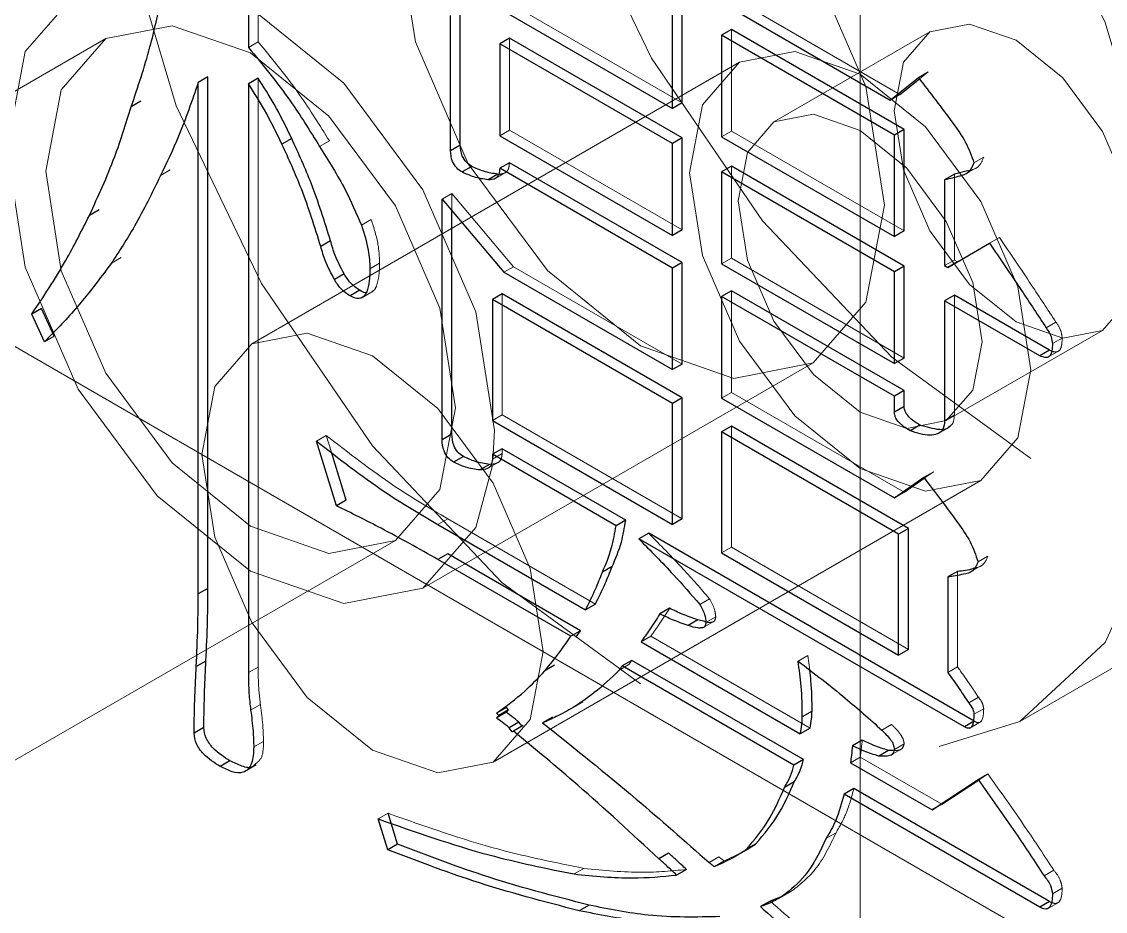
# Model space of a CAD drawing. Header units: millimetres. Extents: x 108 to 5832, y 144 to 4056.
# Drawn here: x 4468.4 to 4476.26, y 3253.24 to 3259.68 of the extents above; entities that cross this region are included whole.
import ezdxf

# ---------------------------------------------------------------- set-up
doc = ezdxf.new("R2010")
doc.units = ezdxf.units.MM
doc.header["$LTSCALE"] = 20
doc.linetypes.add('HIDDEN', pattern=[1.905, 1.27, -0.635])

msp = doc.modelspace()

# ---------------------------------------------------------------- linework, layer by layer
at = {"color": 1, "linetype": 'HIDDEN', "lineweight": 18}
for p, q in [((4474.4788, 3250.5259), (4474.4788, 3267.6733)), ((4470.1152, 3260.2645), (4470.1152, 3259.5373)), ((4473.5455, 3259.8617), (4474.7677, 3259.1561)), ((4471.9366, 3259.818), (4473.1891, 3259.0949)), ((4473.5455, 3259.6253), (4473.5455, 3258.8891)), ((4474.9852, 3259.6099), (4473.8538, 3258.9567)), ((4469.0095, 3259.5605), (4465.474, 3257.5195)), ((4470.1152, 3259.5373), (4470.0445, 3259.4965)), ((4471.9366, 3259.5635), (4471.9366, 3258.8975)), ((4473.6039, 3259.3897), (4470.0684, 3257.3487)), ((4470.1152, 3259.2738), (4470.1152, 3255.0062)), ((4474.9723, 3259.3184), (4474.9016, 3259.2776)), ((4474.9088, 3259.2681), (4474.9723, 3259.3184)), ((4471.9366, 3258.8975), (4471.8659, 3258.8567)), ((4471.9366, 3258.8975), (4473.1891, 3258.1744)), ((4473.5455, 3258.8891), (4473.4748, 3258.8483)), ((4473.5455, 3258.8891), (4474.798, 3258.1661)), ((4470.6312, 3258.8188), (4470.5605, 3258.778)), ((4475.3748, 3258.7004), (4475.3041, 3258.6596)), ((4469.4777, 3258.6083), (4469.407, 3258.5675)), ((4471.8268, 3258.5427), (4471.9152, 3258.5937)), ((4473.5455, 3258.6347), (4473.5455, 3257.9687)), ((4475.1623, 3258.5777), (4475.1623, 3257.9558)), ((4475.2484, 3258.5832), (4475.3368, 3258.6342)), ((4471.5194, 3258.4372), (4471.4487, 3258.3964)), ((4471.5194, 3258.3127), (4471.5194, 3258.4372)), ((4471.5194, 3258.4372), (4471.967, 3257.9075)), ((4470.9348, 3258.2489), (4470.8641, 3258.2081)), ((4475.4883, 3258.1182), (4475.4176, 3258.0774)), ((4475.4177, 3258.0773), (4475.4883, 3258.1182)), ((4469.1213, 3257.9728), (4469.0506, 3257.932)), ((4473.5455, 3257.9687), (4473.4748, 3257.9279)), ((4473.5455, 3257.9687), (4474.798, 3257.2456)), ((4475.1623, 3257.9558), (4475.0916, 3257.915)), ((4475.1623, 3257.9558), (4475.1848, 3257.9428)), ((4467.4077, 3257.8734), (4477.3073, 3252.1586)), ((4470.9956, 3257.9334), (4470.9249, 3257.8926)), ((4471.967, 3257.9075), (4471.8963, 3257.8667)), ((4471.967, 3257.9075), (4473.1891, 3257.2019)), ((4470.8605, 3257.6789), (4470.9489, 3257.73)), ((4471.8838, 3257.7101), (4471.8838, 3256.8338)), ((4473.5455, 3257.7324), (4473.5455, 3256.9962)), ((4475.1623, 3257.7014), (4475.1623, 3256.8341)), ((4475.8988, 3257.5048), (4475.828, 3257.464)), ((4468.6356, 3257.4028), (4468.5649, 3257.362)), ((4475.1038, 3256.7915), (4476.2351, 3257.4447)), ((4475.9437, 3257.3905), (4475.873, 3257.3497)), ((4475.8356, 3257.2481), (4475.924, 3257.2991)), ((4471.3093, 3255.5768), (4474.1377, 3257.2096)), ((4473.5455, 3256.9962), (4473.4748, 3256.9554)), ((4473.5455, 3256.9962), (4474.798, 3256.2731)), ((4471.8838, 3256.8338), (4471.8131, 3256.793)), ((4471.8838, 3256.8338), (4473.1891, 3256.0802)), ((4475.1623, 3256.8341), (4475.0916, 3256.7933)), ((4470.6087, 3256.6843), (4470.538, 3256.6435)), ((4470.6459, 3256.5634), (4470.6087, 3256.6843)), ((4473.5455, 3256.7508), (4473.5455, 3255.8745)), ((4475.0428, 3256.6959), (4475.1312, 3256.7469)), ((4471.8838, 3256.5533), (4471.8131, 3256.5125)), ((4471.8838, 3256.5884), (4471.8838, 3256.5533)), ((4471.7727, 3256.4412), (4471.8611, 3256.4922)), ((4475.0105, 3256.4218), (4474.9398, 3256.381)), ((4474.944, 3256.3753), (4475.0105, 3256.4218)), ((4471.8182, 3254.3175), (4475.3538, 3256.3585)), ((4475.6376, 3254.6114), (4478.4661, 3256.2442)), ((4471.4891, 3256.08), (4471.4184, 3256.0392)), ((4471.4891, 3256.08), (4472.5595, 3255.4621)), ((4467.5738, 3253.8821), (4471.1093, 3255.9231)), ((4473.5455, 3255.8745), (4473.4748, 3255.8336)), ((4473.5455, 3255.8745), (4474.8284, 3255.1339)), ((4475.2866, 3255.6998), (4475.375, 3255.7508)), ((4475.4051, 3255.8085), (4475.3344, 3255.7677)), ((4475.1848, 3255.6993), (4475.1848, 3255.0074)), ((4473.387, 3255.5012), (4473.3163, 3255.4604)), ((4473.432, 3255.3701), (4473.3613, 3255.3293)), ((4473.3373, 3255.2897), (4473.4256, 3255.3407)), ((4472.962, 3255.2298), (4472.8913, 3255.189)), ((4472.962, 3255.2298), (4474.1155, 3254.5638)), ((4474.0998, 3255.0897), (4474.0291, 3255.0488)), ((4474.1132, 3254.9829), (4474.0998, 3255.0897)), ((4470.1152, 3255.0062), (4470.0445, 3254.9654)), ((4472.8023, 3255.0234), (4472.7316, 3254.9826)), ((4475.1848, 3255.0074), (4475.1141, 3254.9665)), ((4470.131, 3254.7349), (4470.0603, 3254.6941)), ((4472.4684, 3254.7526), (4472.3977, 3254.7118)), ((4472.4684, 3254.7526), (4472.4308, 3254.7325)), ((4475.3366, 3254.7872), (4475.2659, 3254.7464)), ((4475.3748, 3254.7042), (4475.3041, 3254.6634)), ((4472.0276, 3254.5773), (4471.9569, 3254.5365)), ((4472.0356, 3254.5818), (4472.0276, 3254.5773)), ((4474.7069, 3254.5899), (4474.6362, 3254.5491)), ((4475.2685, 3254.5603), (4475.3569, 3254.6113)), ((4470.1534, 3254.4674), (4470.0827, 3254.4266)), ((4474.6994, 3254.3664), (4474.7877, 3254.4174)), ((4474.798, 3254.4503), (4474.7273, 3254.4094)), ((4474.4798, 3254.3535), (4474.4091, 3254.3127)), ((4474.4798, 3254.3535), (4475.0712, 3254.0121)), ((4470.0126, 3254.246), (4470.101, 3254.297)), ((4475.4051, 3254.231), (4475.3344, 3254.1902)), ((4475.3371, 3254.1864), (4475.4051, 3254.231)), ((4471.0562, 3253.9462), (4470.9855, 3253.9054)), ((4474.3044, 3253.8056), (4474.2337, 3253.7648)), ((4473.4544, 3253.6303), (4473.3837, 3253.5895)), ((4473.4927, 3253.6005), (4473.6117, 3253.6581)), ((4472.4763, 3253.5471), (4472.4056, 3253.5063)), ((4473.4927, 3253.6005), (4473.422, 3253.5596)), ((4475.883, 3253.5344), (4475.8123, 3253.4936)), ((4473.9862, 3253.3856), (4473.9155, 3253.3448)), ((4473.9862, 3253.3856), (4473.963, 3253.3731)), ((4475.9437, 3253.4033), (4475.873, 3253.3625)), ((4473.884, 3253.3263), (4473.9724, 3253.3773)), ((4475.8329, 3253.2518), (4475.9213, 3253.3028))]:
    msp.add_line(p, q, dxfattribs=at)
at = {"color": 7, "linetype": 'Continuous', "lineweight": 25}
for p, q in [((4470.0445, 3260.2237), (4470.0445, 3259.4965)), ((4473.1891, 3259.0949), (4473.1891, 3259.8311)), ((4473.4748, 3259.8208), (4474.697, 3259.1153)), ((4471.5802, 3258.7877), (4471.5802, 3259.7692)), ((4471.8659, 3259.7771), (4473.1184, 3259.0541)), ((4473.1184, 3259.0541), (4473.1184, 3259.7902)), ((4471.5095, 3258.7469), (4471.5095, 3259.7284)), ((4473.5455, 3259.6253), (4473.4748, 3259.5845)), ((4474.7273, 3258.8614), (4473.4748, 3259.5845)), ((4473.4748, 3259.5845), (4473.4748, 3258.8483)), ((4474.798, 3258.9023), (4473.5455, 3259.6253)), ((4471.9366, 3259.5635), (4471.8659, 3259.5227)), ((4473.1184, 3258.7996), (4471.8659, 3259.5227)), ((4471.8659, 3259.5227), (4471.8659, 3258.8567)), ((4473.1891, 3258.8404), (4471.9366, 3259.5635)), ((4469.7509, 3259.2829), (4469.6802, 3259.2421)), ((4469.7509, 3255.5762), (4469.7509, 3259.2829)), ((4470.1152, 3259.2738), (4470.0445, 3259.233)), ((4474.697, 3259.1153), (4474.9016, 3259.2776)), ((4469.6802, 3255.5354), (4469.6802, 3259.2421)), ((4470.0445, 3259.233), (4470.0445, 3254.9654)), ((4474.7677, 3259.1561), (4474.9088, 3259.2681)), ((4474.7677, 3259.1561), (4474.697, 3259.1153)), ((4469.2652, 3259.1076), (4469.1945, 3259.0668)), ((4473.1891, 3259.0949), (4473.1184, 3259.0541)), ((4474.798, 3258.9023), (4474.7273, 3258.8614)), ((4474.798, 3258.1661), (4474.798, 3258.9023)), ((4470.358, 3258.8363), (4470.2873, 3258.7955)), ((4471.8659, 3258.8567), (4473.1184, 3258.1336)), ((4473.1891, 3258.8404), (4473.1184, 3258.7996)), ((4473.1184, 3258.1336), (4473.1184, 3258.7996)), ((4473.1891, 3258.1744), (4473.1891, 3258.8404)), ((4473.4748, 3258.8483), (4474.7273, 3258.1253)), ((4474.7273, 3258.1253), (4474.7273, 3258.8614)), ((4471.5802, 3258.7877), (4471.5095, 3258.7469)), ((4471.9366, 3258.6612), (4471.8659, 3258.6204)), ((4473.1891, 3257.9381), (4471.9366, 3258.6612)), ((4471.6634, 3258.6345), (4471.5927, 3258.5937)), ((4471.8534, 3258.5781), (4471.7827, 3258.5373)), ((4473.1184, 3257.8973), (4471.8659, 3258.6204)), ((4473.5455, 3258.6347), (4473.4748, 3258.5939)), ((4473.4748, 3258.5939), (4473.4748, 3257.9279)), ((4474.7273, 3257.8708), (4473.4748, 3258.5939)), ((4474.798, 3257.9116), (4473.5455, 3258.6347)), ((4475.1623, 3258.5777), (4475.0916, 3258.5369)), ((4475.258, 3258.6011), (4475.1623, 3258.5777)), ((4475.0916, 3258.5369), (4475.0916, 3257.915)), ((4471.4487, 3258.3964), (4471.8963, 3257.8667)), ((4471.4487, 3256.6528), (4471.4487, 3258.3964)), ((4468.9616, 3258.3195), (4468.8909, 3258.2787)), ((4471.5194, 3256.6936), (4471.5194, 3258.3127)), ((4473.1891, 3258.1744), (4473.1184, 3258.1336)), ((4470.6391, 3258.095), (4470.5684, 3258.0542)), ((4474.798, 3258.1661), (4474.7273, 3258.1253)), ((4475.1141, 3257.902), (4475.4176, 3258.0774)), ((4475.1848, 3257.9428), (4475.4177, 3258.0773)), ((4473.1891, 3257.9381), (4473.1184, 3257.8973)), ((4473.1891, 3257.2019), (4473.1891, 3257.9381)), ((4475.1848, 3257.9428), (4475.1141, 3257.902)), ((4471.8963, 3257.8667), (4473.1184, 3257.1611)), ((4473.1184, 3257.1611), (4473.1184, 3257.8973)), ((4473.4748, 3257.9279), (4474.7273, 3257.2048)), ((4474.798, 3257.9116), (4474.7273, 3257.8708)), ((4474.7273, 3257.2048), (4474.7273, 3257.8708)), ((4474.798, 3257.2456), (4474.798, 3257.9116)), ((4475.0916, 3257.915), (4475.1141, 3257.902)), ((4470.738, 3257.8548), (4470.6673, 3257.814)), ((4470.8516, 3257.7361), (4470.7809, 3257.6952)), ((4471.8838, 3257.7101), (4471.8131, 3257.6693)), ((4473.1891, 3256.9565), (4471.8838, 3257.7101)), ((4473.5455, 3257.7324), (4473.4748, 3257.6916)), ((4474.798, 3257.0093), (4473.5455, 3257.7324)), ((4475.1623, 3257.7014), (4475.0916, 3257.6606)), ((4475.8526, 3257.3028), (4475.1623, 3257.7014)), ((4473.1184, 3256.9157), (4471.8131, 3257.6693)), ((4471.8131, 3257.6693), (4471.8131, 3256.793)), ((4473.4748, 3257.6916), (4473.4748, 3256.9554)), ((4474.7273, 3256.9685), (4473.4748, 3257.6916)), ((4475.0916, 3257.6606), (4475.0916, 3256.7933)), ((4475.7819, 3257.262), (4475.0916, 3257.6606)), ((4468.5445, 3257.6047), (4468.4738, 3257.5639)), ((4468.5649, 3257.362), (4468.4738, 3257.5639)), ((4468.6356, 3257.4028), (4468.5445, 3257.6047)), ((4474.798, 3257.2456), (4474.7273, 3257.2048)), ((4475.8526, 3257.3028), (4475.7819, 3257.262)), ((4473.1891, 3257.2019), (4473.1184, 3257.1611)), ((4474.798, 3257.0093), (4474.7273, 3256.9685)), ((4474.798, 3256.895), (4474.798, 3257.0093)), ((4473.1891, 3256.9565), (4473.1184, 3256.9157)), ((4473.1184, 3256.0394), (4473.1184, 3256.9157)), ((4473.1891, 3256.0802), (4473.1891, 3256.9565)), ((4473.4748, 3256.9554), (4474.7273, 3256.2323)), ((4474.7273, 3256.8542), (4474.7273, 3256.9685)), ((4474.798, 3256.895), (4474.7273, 3256.8542)), ((4471.8131, 3256.793), (4473.1184, 3256.0394)), ((4474.9116, 3256.7594), (4474.8409, 3256.7186)), ((4471.5194, 3256.6936), (4471.4487, 3256.6528)), ((4473.5455, 3256.7508), (4473.4748, 3256.71)), ((4474.7577, 3255.9694), (4473.4748, 3256.71)), ((4473.4748, 3256.71), (4473.4748, 3255.8336)), ((4474.8284, 3256.0102), (4473.5455, 3256.7508)), ((4470.682, 3256.1748), (4470.538, 3256.6435)), ((4470.7527, 3256.2157), (4470.6459, 3256.5634)), ((4471.6026, 3256.5313), (4471.5319, 3256.4904)), ((4471.8838, 3256.5884), (4471.8131, 3256.5476)), ((4471.8131, 3256.5476), (4471.8131, 3256.5125)), ((4472.7091, 3256.0303), (4471.8131, 3256.5476)), ((4472.7798, 3256.0711), (4471.8838, 3256.5884)), ((4471.7926, 3256.4748), (4471.7219, 3256.434)), ((4474.7273, 3256.2323), (4474.9398, 3256.381)), ((4474.798, 3256.2731), (4474.944, 3256.3753)), ((4470.7527, 3256.2157), (4470.682, 3256.1748)), ((4474.798, 3256.2731), (4474.7273, 3256.2323)), ((4472.7798, 3256.0711), (4472.7091, 3256.0303)), ((4473.1891, 3256.0802), (4473.1184, 3256.0394)), ((4471.4184, 3256.0392), (4472.4888, 3255.4213)), ((4472.9463, 3255.975), (4472.8756, 3255.9342)), ((4475.3063, 3254.6126), (4472.9463, 3255.975)), ((4474.8284, 3256.0102), (4474.7577, 3255.9694)), ((4474.8284, 3255.1339), (4474.8284, 3256.0102)), ((4475.2355, 3254.5718), (4472.8756, 3255.9342)), ((4474.7577, 3255.0931), (4474.7577, 3255.9694)), ((4471.4891, 3255.8256), (4471.4184, 3255.7848)), ((4472.4527, 3255.2693), (4471.4891, 3255.8256)), ((4473.4748, 3255.8336), (4474.7577, 3255.0931)), ((4472.382, 3255.2285), (4471.4184, 3255.7848)), ((4472.6809, 3255.7335), (4472.6102, 3255.6927)), ((4475.1848, 3255.6993), (4475.1141, 3255.6585)), ((4475.1141, 3255.6585), (4475.1141, 3254.9665)), ((4469.7509, 3255.5762), (4469.6802, 3255.5354)), ((4472.5595, 3255.4621), (4472.4888, 3255.4213)), ((4473.098, 3255.4317), (4473.0273, 3255.3908)), ((4473.3027, 3255.3487), (4473.232, 3255.3078)), ((4473.3521, 3255.3354), (4473.3027, 3255.3487)), ((4472.4527, 3255.2693), (4472.382, 3255.2285)), ((4472.421, 3255.2249), (4472.4527, 3255.2693)), ((4472.8913, 3255.189), (4474.0448, 3254.523)), ((4474.8284, 3255.1339), (4474.7577, 3255.0931)), ((4469.7363, 3255.0496), (4469.6656, 3255.0088)), ((4472.8248, 3255.0545), (4472.7541, 3255.0137)), ((4474.0694, 3254.336), (4472.8248, 3255.0545)), ((4472.2638, 3255.0187), (4472.1931, 3254.9779)), ((4473.9987, 3254.2952), (4472.7541, 3255.0137)), ((4471.9141, 3254.7129), (4471.8434, 3254.6721)), ((4471.9141, 3254.6779), (4471.8434, 3254.6371)), ((4471.8592, 3254.654), (4471.8434, 3254.6721)), ((4471.8434, 3254.6371), (4471.8592, 3254.654)), ((4471.9299, 3254.6948), (4471.8592, 3254.654)), ((4471.9299, 3254.6948), (4471.9141, 3254.7129)), ((4471.9141, 3254.6779), (4471.9299, 3254.6948)), ((4472.248, 3254.6423), (4472.1773, 3254.6014)), ((4474.1302, 3254.6865), (4474.0595, 3254.6457)), ((4469.7205, 3254.5679), (4469.6498, 3254.5271)), ((4472.0051, 3254.6071), (4471.9344, 3254.5663)), ((4471.9569, 3254.5365), (4471.9344, 3254.5663)), ((4472.0356, 3254.5818), (4471.9649, 3254.541)), ((4472.0276, 3254.5773), (4472.0051, 3254.6071)), ((4474.1155, 3254.5638), (4474.0448, 3254.523)), ((4475.3063, 3254.6126), (4475.2355, 3254.5718)), ((4471.9649, 3254.541), (4471.9569, 3254.5365)), ((4474.4944, 3254.4762), (4474.4237, 3254.4354)), ((4474.6844, 3254.4017), (4474.6137, 3254.3609)), ((4474.7237, 3254.4018), (4474.6844, 3254.4017)), ((4469.9105, 3254.3271), (4469.8398, 3254.2863)), ((4474.0694, 3254.336), (4473.9987, 3254.2952)), ((4474.4091, 3254.3127), (4475.0005, 3253.9713)), ((4474.0009, 3254.1744), (4473.9302, 3254.1336)), ((4475.0005, 3253.9713), (4475.3344, 3254.1902)), ((4475.0712, 3254.0121), (4475.3371, 3254.1864)), ((4474.4337, 3254.1257), (4474.363, 3254.0849)), ((4475.8526, 3253.3066), (4474.4337, 3254.1257)), ((4475.7819, 3253.2658), (4474.363, 3254.0849)), ((4475.0712, 3254.0121), (4475.0005, 3253.9713)), ((4471.1249, 3253.7222), (4471.0562, 3253.9462)), ((4471.0542, 3253.6814), (4470.9855, 3253.9054)), ((4471.1249, 3253.7222), (4471.0542, 3253.6814)), ((4473.6453, 3253.6768), (4473.7209, 3253.7219)), ((4473.7209, 3253.7219), (4473.6502, 3253.681)), ((4473.0902, 3253.6575), (4473.0195, 3253.6167)), ((4473.566, 3253.6305), (4473.6544, 3253.6815)), ((4473.2195, 3253.5387), (4473.1488, 3253.4979)), ((4473.8266, 3253.3103), (4473.7559, 3253.2695)), ((4473.8994, 3253.3387), (4473.8266, 3253.3103)), ((4475.8526, 3253.3066), (4475.7819, 3253.2658)), ((4472.5133, 3253.2803), (4472.4426, 3253.2395))]:
    msp.add_line(p, q, dxfattribs=at)
at = {"color": 1, "linetype": 'HIDDEN', "lineweight": 18, "flags": 128}
for points in [[(4475.7162, 3256.5166), (4474.7097, 3257.2507), (4473.7717, 3258.2408), (4472.9662, 3259.4195), (4472.3482, 3260.7064), (4471.9597, 3262.0138), (4471.8272, 3263.2526), (4471.9597, 3264.3385), (4472.3482, 3265.1974), (4472.9662, 3265.7707), (4473.7717, 3266.0194), (4474.7097, 3265.9265), (4475.7162, 3265.4985), (4476.7229, 3264.7643), (4477.6608, 3263.7743), (4478.4662, 3262.5956), (4479.0843, 3261.3087), (4479.4729, 3260.0012), (4479.6054, 3258.7624), (4479.4729, 3257.6766), (4479.0843, 3256.8177), (4478.4662, 3256.2444), (4477.6608, 3255.9957), (4476.7229, 3256.0885), (4475.7162, 3256.5166)], [(4472.8878, 3254.8838), (4471.8812, 3255.6179), (4470.9433, 3256.608), (4470.1378, 3257.7867), (4469.5198, 3259.0735), (4469.1313, 3260.381), (4468.9987, 3261.6198), (4469.1313, 3262.7057), (4469.5198, 3263.5646), (4470.1378, 3264.1379), (4470.9433, 3264.3865), (4471.8812, 3264.2937), (4472.8878, 3263.8657), (4473.8944, 3263.1315), (4474.8324, 3262.1414), (4475.6378, 3260.9628), (4476.2558, 3259.6759), (4476.6444, 3258.3684), (4476.7769, 3257.1296), (4476.6444, 3256.0437), (4476.2558, 3255.1849), (4475.6378, 3254.6116), (4474.8324, 3254.3629), (4473.8944, 3254.4557), (4472.8878, 3254.8838)], [(4472.8878, 3257.3333), (4473.5643, 3257.0982), (4474.1378, 3257.2097), (4474.521, 3257.6507), (4474.6556, 3258.3542), (4474.521, 3259.213), (4474.1378, 3260.0966), (4473.5643, 3260.8701), (4472.8878, 3261.416), (4472.2113, 3261.6512), (4471.6378, 3261.5398), (4471.2546, 3261.0987), (4471.1201, 3260.3952), (4471.2546, 3259.5363), (4471.6378, 3258.6529), (4472.2113, 3257.8793), (4472.8878, 3257.3333)], [(4470.0594, 3255.7005), (4469.3829, 3256.2465), (4468.8094, 3257.0201), (4468.4262, 3257.9035), (4468.2916, 3258.7624), (4468.4262, 3259.4659), (4468.8094, 3259.907), (4469.3829, 3260.0184), (4470.0594, 3259.7832), (4470.7359, 3259.2373), (4471.3094, 3258.4637), (4471.6926, 3257.5802), (4471.8272, 3256.7214), (4471.8167, 3256.5062)], [(4476.4941, 3258.017), (4476.4268, 3258.4464), (4476.2352, 3258.8882), (4475.9484, 3259.275), (4475.6102, 3259.5479), (4475.272, 3259.6655), (4474.9852, 3259.6098), (4474.7936, 3259.3892), (4474.7263, 3259.0375), (4474.7936, 3258.6081), (4474.9852, 3258.1663), (4475.272, 3257.7795), (4475.6102, 3257.5066), (4475.9484, 3257.389), (4476.2352, 3257.4447), (4476.4268, 3257.6653), (4476.4941, 3258.017)], [(4468.5745, 3258.5991), (4468.6875, 3259.19), (4469.0094, 3259.5605), (4469.4911, 3259.6541), (4470.0594, 3259.4566), (4470.6277, 3258.998), (4471.1094, 3258.3482), (4471.4312, 3257.6061), (4471.5443, 3256.8847), (4471.4312, 3256.2938), (4471.1094, 3255.9232), (4470.6277, 3255.8296), (4470.0594, 3256.0272), (4469.4911, 3256.4857), (4469.0094, 3257.1355), (4468.6875, 3257.8777), (4468.5745, 3258.5991)], [(4475.7162, 3257.1597), (4475.6221, 3257.7609), (4475.3539, 3258.3794), (4474.9524, 3258.9209), (4474.4788, 3259.303), (4474.0052, 3259.4677), (4473.6038, 3259.3897), (4473.3356, 3259.0809), (4473.2414, 3258.5885), (4473.3356, 3257.9873), (4473.6038, 3257.3688), (4474.0052, 3256.8274), (4474.4788, 3256.4452), (4474.9524, 3256.2806), (4475.3539, 3256.3586), (4475.6221, 3256.6673), (4475.7162, 3257.1597)], [(4475.3627, 3257.3638), (4475.2954, 3257.7933), (4475.1038, 3258.235), (4474.8171, 3258.6218), (4474.4788, 3258.8948), (4474.1406, 3259.0123), (4473.8538, 3258.9566), (4473.6622, 3258.7361), (4473.5949, 3258.3844), (4473.6622, 3257.955), (4473.8538, 3257.5132), (4474.1406, 3257.1264), (4474.4788, 3256.8535), (4474.8171, 3256.7359), (4475.1038, 3256.7916), (4475.2954, 3257.0121), (4475.3627, 3257.3638)], [(4472.1807, 3255.1187), (4472.0865, 3255.7199), (4471.8183, 3256.3384), (4471.4168, 3256.8799), (4470.9433, 3257.262), (4470.4697, 3257.4267), (4470.0683, 3257.3487), (4469.8001, 3257.0399), (4469.7058, 3256.5474), (4469.8001, 3255.9463), (4470.0683, 3255.3278), (4470.4697, 3254.7863), (4470.9433, 3254.4041), (4471.4168, 3254.2396), (4471.8183, 3254.3175), (4472.0865, 3254.6263), (4472.1807, 3255.1187)], [(4471.8125, 3256.4676), (4471.6926, 3256.0178), (4471.3094, 3255.5769), (4470.7359, 3255.4654), (4470.0594, 3255.7005)]]:
    msp.add_lwpolyline(points, dxfattribs=at)
at = {"color": 7, "linetype": 'Continuous', "lineweight": 25}
for points, knots in [([(4469.1945, 3259.0668), (4469.2424, 3259.2088), (4469.328, 3259.4624), (4469.3883, 3259.7385), (4469.4148, 3259.86)], [0, 0, 0, 0, 0.559999, 1, 1, 1, 1]), ([(4470.0445, 3259.4965), (4470.1483, 3259.3701), (4470.3337, 3259.1443), (4470.4912, 3258.8899), (4470.5605, 3258.778)], [0, 0, 0, 0, 0.560028, 1, 1, 1, 1]), ([(4470.358, 3258.8363), (4470.3172, 3258.9203), (4470.2443, 3259.0704), (4470.1547, 3259.2117), (4470.1152, 3259.2738)], [0, 0, 0, 0, 0.559824, 1, 1, 1, 1]), ([(4474.9016, 3259.2776), (4474.9855, 3259.1686), (4475.1023, 3259.0167), (4475.2499, 3258.8114), (4475.2861, 3258.7099), (4475.3041, 3258.6596)], [0, 0, 0, 0, 0.562297, 0.783221, 1, 1, 1, 1]), ([(4469.6802, 3259.2421), (4469.6349, 3259.1103), (4469.554, 3258.8751), (4469.4519, 3258.6615), (4469.407, 3258.5675)], [0, 0, 0, 0, 0.55995, 1, 1, 1, 1]), ([(4470.2873, 3258.7955), (4470.2465, 3258.8795), (4470.1736, 3259.0296), (4470.084, 3259.1709), (4470.0445, 3259.233)], [0, 0, 0, 0, 0.559824, 1, 1, 1, 1]), ([(4468.8909, 3258.2787), (4468.9552, 3258.4182), (4469.07, 3258.6674), (4469.1564, 3258.9447), (4469.1945, 3259.0668)], [0, 0, 0, 0, 0.559921, 1, 1, 1, 1]), ([(4470.6391, 3258.095), (4470.596, 3258.2341), (4470.519, 3258.4826), (4470.4072, 3258.7282), (4470.358, 3258.8363)], [0, 0, 0, 0, 0.560067, 1, 1, 1, 1]), ([(4470.5684, 3258.0542), (4470.5253, 3258.1933), (4470.4483, 3258.4418), (4470.3365, 3258.6874), (4470.2873, 3258.7955)], [0, 0, 0, 0, 0.560067, 1, 1, 1, 1]), ([(4470.5605, 3258.778), (4470.6252, 3258.675), (4470.7407, 3258.4911), (4470.8264, 3258.2946), (4470.8641, 3258.2081)], [0, 0, 0, 0, 0.560125, 1, 1, 1, 1]), ([(4471.5927, 3258.5937), (4471.5794, 3258.6023), (4471.553, 3258.6195), (4471.514, 3258.6796), (4471.5112, 3258.7213), (4471.5095, 3258.7469)], [0, 0, 0, 0, 0.2814632, 0.5608681, 1, 1, 1, 1]), ([(4471.6634, 3258.6345), (4471.6501, 3258.6431), (4471.6237, 3258.6603), (4471.5847, 3258.7204), (4471.5819, 3258.7622), (4471.5802, 3258.7877)], [0, 0, 0, 0, 0.2814632, 0.5608681, 1, 1, 1, 1]), ([(4475.3041, 3258.6596), (4475.2935, 3258.6347), (4475.2721, 3258.5845), (4475.1886, 3258.5589), (4475.1284, 3258.5452), (4475.0916, 3258.5369)], [0, 0, 0, 0, 0.2769928, 0.5589575, 1, 1, 1, 1]), ([(4469.407, 3258.5675), (4469.346, 3258.4425), (4469.2371, 3258.2193), (4469.1076, 3258.0198), (4469.0506, 3257.932)], [0, 0, 0, 0, 0.559942, 1, 1, 1, 1]), ([(4471.7827, 3258.5373), (4471.7483, 3258.542), (4471.6868, 3258.5505), (4471.6215, 3258.5805), (4471.5927, 3258.5937)], [0, 0, 0, 0, 0.560158, 1, 1, 1, 1]), ([(4471.8534, 3258.5781), (4471.819, 3258.5828), (4471.7575, 3258.5913), (4471.6922, 3258.6213), (4471.6634, 3258.6345)], [0, 0, 0, 0, 0.560158, 1, 1, 1, 1]), ([(4471.8659, 3258.6204), (4471.8645, 3258.605), (4471.8618, 3258.5743), (4471.8344, 3258.5393), (4471.8023, 3258.538), (4471.7827, 3258.5373)], [0, 0, 0, 0, 0.280338, 0.560166, 1, 1, 1, 1]), ([(4468.4738, 3257.5639), (4468.558, 3257.69), (4468.7083, 3257.9152), (4468.8351, 3258.1676), (4468.8909, 3258.2787)], [0, 0, 0, 0, 0.559938, 1, 1, 1, 1]), ([(4470.8641, 3258.2081), (4470.8834, 3258.1468), (4470.9179, 3258.0373), (4470.9227, 3257.9368), (4470.9249, 3257.8926)], [0, 0, 0, 0, 0.559455, 1, 1, 1, 1]), ([(4470.738, 3257.8548), (4470.7149, 3257.899), (4470.6734, 3257.978), (4470.6496, 3258.0592), (4470.6391, 3258.095)], [0, 0, 0, 0, 0.558768, 1, 1, 1, 1]), ([(4470.6673, 3257.814), (4470.6442, 3257.8582), (4470.6027, 3257.9372), (4470.5789, 3258.0183), (4470.5684, 3258.0542)], [0, 0, 0, 0, 0.558768, 1, 1, 1, 1]), ([(4475.4176, 3258.0774), (4475.4952, 3257.9637), (4475.6336, 3257.7606), (4475.7686, 3257.5546), (4475.828, 3257.464)], [0, 0, 0, 0, 0.560048, 1, 1, 1, 1]), ([(4469.0506, 3257.932), (4468.9653, 3257.8183), (4468.8131, 3257.6153), (4468.6407, 3257.4394), (4468.5649, 3257.362)], [0, 0, 0, 0, 0.559971, 1, 1, 1, 1]), ([(4470.9249, 3257.8926), (4470.9229, 3257.8317), (4470.9205, 3257.7555), (4470.8848, 3257.6934), (4470.8568, 3257.6762), (4470.8209, 3257.6746), (4470.7942, 3257.6884), (4470.7809, 3257.6952)], [0, 0, 0, 0, 0.4991008, 0.6246396, 0.749295, 0.8749286, 1, 1, 1, 1]), ([(4470.7809, 3257.6952), (4470.7569, 3257.7114), (4470.714, 3257.7405), (4470.6817, 3257.7915), (4470.6673, 3257.814)], [0, 0, 0, 0, 0.557652, 1, 1, 1, 1]), ([(4470.8516, 3257.7361), (4470.8276, 3257.7523), (4470.7847, 3257.7813), (4470.7524, 3257.8323), (4470.738, 3257.8548)], [0, 0, 0, 0, 0.557652, 1, 1, 1, 1]), ([(4470.8976, 3257.7191), (4470.8954, 3257.719), (4470.8814, 3257.7185), (4470.8652, 3257.728), (4470.8516, 3257.7361)], [0, 0, 0, 0, 0.159958, 1, 1, 1, 1]), ([(4475.828, 3257.464), (4475.842, 3257.443), (4475.8671, 3257.4055), (4475.8712, 3257.3668), (4475.873, 3257.3497)], [0, 0, 0, 0, 0.557899, 1, 1, 1, 1]), ([(4475.873, 3257.3497), (4475.8723, 3257.3316), (4475.8709, 3257.2955), (4475.8554, 3257.2537), (4475.8201, 3257.2442), (4475.7947, 3257.2561), (4475.7819, 3257.262)], [0, 0, 0, 0, 0.280394, 0.559768, 0.779856, 1, 1, 1, 1]), ([(4474.8409, 3256.7186), (4474.8171, 3256.7333), (4474.7811, 3256.7555), (4474.7414, 3256.8003), (4474.7289, 3256.8324), (4474.7279, 3256.8468), (4474.7273, 3256.8542)], [0, 0, 0, 0, 0.4976829, 0.7511453, 0.8718436, 1, 1, 1, 1]), ([(4474.9116, 3256.7594), (4474.8878, 3256.7741), (4474.8518, 3256.7963), (4474.8121, 3256.8411), (4474.7996, 3256.8732), (4474.7986, 3256.8876), (4474.798, 3256.895)], [0, 0, 0, 0, 0.4976829, 0.7511453, 0.8718436, 1, 1, 1, 1]), ([(4475.0916, 3256.7933), (4475.0891, 3256.7699), (4475.0842, 3256.7231), (4475.0401, 3256.6909), (4474.9611, 3256.6795), (4474.8905, 3256.7025), (4474.8409, 3256.7186)], [0, 0, 0, 0, 0.185807, 0.371941, 0.559125, 1, 1, 1, 1]), ([(4475.12, 3256.7453), (4475.1165, 3256.7419), (4475.1003, 3256.7261), (4475.0294, 3256.7238), (4474.9602, 3256.7447), (4474.9116, 3256.7594)], [0, 0, 0, 0, 0.07484, 0.35057, 1, 1, 1, 1]), ([(4471.6026, 3256.5313), (4471.5888, 3256.5408), (4471.5611, 3256.5597), (4471.523, 3256.6242), (4471.5208, 3256.6672), (4471.5194, 3256.6936)], [0, 0, 0, 0, 0.280713, 0.559345, 1, 1, 1, 1]), ([(4470.538, 3256.6435), (4470.7012, 3256.5163), (4470.9926, 3256.2891), (4471.2882, 3256.1156), (4471.4184, 3256.0392)], [0, 0, 0, 0, 0.559842, 1, 1, 1, 1]), ([(4471.5319, 3256.4904), (4471.5181, 3256.5), (4471.4904, 3256.5189), (4471.4523, 3256.5834), (4471.4501, 3256.6264), (4471.4487, 3256.6528)], [0, 0, 0, 0, 0.280713, 0.559345, 1, 1, 1, 1]), ([(4471.7926, 3256.4748), (4471.7582, 3256.4796), (4471.6967, 3256.4881), (4471.6314, 3256.5181), (4471.6026, 3256.5313)], [0, 0, 0, 0, 0.560158, 1, 1, 1, 1]), ([(4471.7219, 3256.434), (4471.6875, 3256.4388), (4471.626, 3256.4473), (4471.5607, 3256.4773), (4471.5319, 3256.4904)], [0, 0, 0, 0, 0.560158, 1, 1, 1, 1]), ([(4471.8131, 3256.5125), (4471.8112, 3256.4969), (4471.8075, 3256.4658), (4471.7741, 3256.4372), (4471.7417, 3256.4352), (4471.7219, 3256.434)], [0, 0, 0, 0, 0.279485, 0.559824, 1, 1, 1, 1]), ([(4474.9398, 3256.381), (4475.0224, 3256.2727), (4475.1374, 3256.1218), (4475.282, 3255.9176), (4475.3171, 3255.8173), (4475.3344, 3255.7677)], [0, 0, 0, 0, 0.5625149, 0.7836212, 1, 1, 1, 1]), ([(4471.4184, 3255.7848), (4471.2808, 3255.8623), (4471.035, 3256.0007), (4470.7899, 3256.1216), (4470.682, 3256.1748)], [0, 0, 0, 0, 0.560007, 1, 1, 1, 1]), ([(4472.6809, 3255.7335), (4472.7056, 3255.7908), (4472.7498, 3255.8932), (4472.7706, 3256.0167), (4472.7798, 3256.0711)], [0, 0, 0, 0, 0.55963, 1, 1, 1, 1]), ([(4472.6102, 3255.6927), (4472.6349, 3255.75), (4472.6791, 3255.8524), (4472.6999, 3255.9759), (4472.7091, 3256.0303)], [0, 0, 0, 0, 0.55963, 1, 1, 1, 1]), ([(4472.8756, 3255.9342), (4472.9595, 3255.8492), (4473.1094, 3255.6974), (4473.2531, 3255.5328), (4473.3163, 3255.4604)], [0, 0, 0, 0, 0.560008, 1, 1, 1, 1]), ([(4475.3344, 3255.7677), (4475.3232, 3255.7434), (4475.3004, 3255.6944), (4475.2139, 3255.6746), (4475.1519, 3255.6646), (4475.1141, 3255.6585)], [0, 0, 0, 0, 0.276338, 0.558951, 1, 1, 1, 1]), ([(4472.4888, 3255.4213), (4472.5132, 3255.4701), (4472.5568, 3255.5573), (4472.5939, 3255.6513), (4472.6102, 3255.6927)], [0, 0, 0, 0, 0.560007, 1, 1, 1, 1]), ([(4472.5595, 3255.4621), (4472.5839, 3255.5109), (4472.6275, 3255.5981), (4472.6646, 3255.6921), (4472.6809, 3255.7335)], [0, 0, 0, 0, 0.560007, 1, 1, 1, 1]), ([(4475.3056, 3255.7221), (4475.3032, 3255.7211), (4475.2664, 3255.7061), (4475.2242, 3255.7026), (4475.1848, 3255.6993)], [0, 0, 0, 0, 0.06476, 1, 1, 1, 1]), ([(4469.6656, 3255.0088), (4469.6702, 3255.1059), (4469.6784, 3255.2794), (4469.6796, 3255.4571), (4469.6802, 3255.5354)], [0, 0, 0, 0, 0.559902, 1, 1, 1, 1]), ([(4469.7363, 3255.0496), (4469.7409, 3255.1467), (4469.7491, 3255.3202), (4469.7503, 3255.498), (4469.7509, 3255.5762)], [0, 0, 0, 0, 0.559902, 1, 1, 1, 1]), ([(4473.3027, 3255.3487), (4473.2648, 3255.3613), (4473.1971, 3255.3839), (4473.1283, 3255.4171), (4473.098, 3255.4317)], [0, 0, 0, 0, 0.560192, 1, 1, 1, 1]), ([(4473.3163, 3255.4604), (4473.3297, 3255.4357), (4473.3538, 3255.3916), (4473.359, 3255.3483), (4473.3613, 3255.3293)], [0, 0, 0, 0, 0.559456, 1, 1, 1, 1]), ([(4473.0273, 3255.3908), (4473.0025, 3255.3525), (4472.9581, 3255.284), (4472.9117, 3255.218), (4472.8913, 3255.189)], [0, 0, 0, 0, 0.559998, 1, 1, 1, 1]), ([(4473.232, 3255.3078), (4473.1941, 3255.3205), (4473.1264, 3255.3431), (4473.0576, 3255.3763), (4473.0273, 3255.3908)], [0, 0, 0, 0, 0.560192, 1, 1, 1, 1]), ([(4473.3613, 3255.3293), (4473.3595, 3255.3181), (4473.356, 3255.2959), (4473.3296, 3255.2886), (4473.2901, 3255.2876), (4473.2559, 3255.2995), (4473.232, 3255.3078)], [0, 0, 0, 0, 0.18632, 0.373503, 0.56157, 1, 1, 1, 1]), ([(4472.1931, 3254.9779), (4472.2296, 3255.023), (4472.2949, 3255.1036), (4472.3553, 3255.1904), (4472.382, 3255.2285)], [0, 0, 0, 0, 0.559948, 1, 1, 1, 1]), ([(4469.7205, 3254.5679), (4469.7221, 3254.6587), (4469.7249, 3254.8208), (4469.7328, 3254.9797), (4469.7363, 3255.0496)], [0, 0, 0, 0, 0.560066, 1, 1, 1, 1]), ([(4474.0291, 3255.0488), (4474.1437, 3254.9616), (4474.3484, 3254.8057), (4474.5483, 3254.6275), (4474.6362, 3254.5491)], [0, 0, 0, 0, 0.560033, 1, 1, 1, 1]), ([(4474.0595, 3254.6457), (4474.0589, 3254.7186), (4474.0577, 3254.8488), (4474.0379, 3254.9877), (4474.0291, 3255.0488)], [0, 0, 0, 0, 0.560144, 1, 1, 1, 1]), ([(4469.6498, 3254.5271), (4469.6514, 3254.6179), (4469.6542, 3254.78), (4469.6621, 3254.9389), (4469.6656, 3255.0088)], [0, 0, 0, 0, 0.560066, 1, 1, 1, 1]), ([(4470.0445, 3254.9654), (4470.0445, 3254.9161), (4470.0446, 3254.8282), (4470.0555, 3254.735), (4470.0603, 3254.6941)], [0, 0, 0, 0, 0.560239, 1, 1, 1, 1]), ([(4471.8434, 3254.6721), (4471.913, 3254.7228), (4472.0372, 3254.8133), (4472.1454, 3254.9276), (4472.1931, 3254.9779)], [0, 0, 0, 0, 0.5600936, 1, 1, 1, 1]), ([(4472.7316, 3254.9826), (4472.6731, 3254.9262), (4472.5685, 3254.8256), (4472.4499, 3254.7466), (4472.3977, 3254.7118)], [0, 0, 0, 0, 0.55992, 1, 1, 1, 1]), ([(4472.7541, 3255.0137), (4472.7498, 3255.0081), (4472.742, 3254.998), (4472.7348, 3254.9873), (4472.7316, 3254.9826)], [0, 0, 0, 0, 0.560595, 1, 1, 1, 1]), ([(4474.1302, 3254.6865), (4474.1302, 3254.7591), (4474.1303, 3254.8552), (4474.1165, 3254.9578), (4474.1132, 3254.9829)], [0, 0, 0, 0, 0.755469, 1, 1, 1, 1]), ([(4475.1141, 3254.9665), (4475.1431, 3254.9261), (4475.1949, 3254.8539), (4475.2442, 3254.7793), (4475.2659, 3254.7464)], [0, 0, 0, 0, 0.55969, 1, 1, 1, 1]), ([(4475.2659, 3254.7464), (4475.2772, 3254.7317), (4475.2974, 3254.7055), (4475.3021, 3254.6762), (4475.3041, 3254.6634)], [0, 0, 0, 0, 0.560163, 1, 1, 1, 1]), ([(4470.0603, 3254.6941), (4470.067, 3254.643), (4470.079, 3254.5517), (4470.0815, 3254.4648), (4470.0827, 3254.4266)], [0, 0, 0, 0, 0.559967, 1, 1, 1, 1]), ([(4471.9344, 3254.5663), (4471.9175, 3254.5796), (4471.8871, 3254.6033), (4471.8568, 3254.6268), (4471.8434, 3254.6371)], [0, 0, 0, 0, 0.55948, 1, 1, 1, 1]), ([(4472.0051, 3254.6071), (4471.9882, 3254.6204), (4471.9578, 3254.6441), (4471.9275, 3254.6676), (4471.9141, 3254.6779)], [0, 0, 0, 0, 0.55948, 1, 1, 1, 1]), ([(4472.3977, 3254.7118), (4472.3576, 3254.6893), (4472.286, 3254.6492), (4472.2105, 3254.616), (4472.1773, 3254.6014)], [0, 0, 0, 0, 0.559988, 1, 1, 1, 1]), ([(4474.0448, 3254.523), (4474.0495, 3254.5445), (4474.0579, 3254.5829), (4474.059, 3254.6265), (4474.0595, 3254.6457)], [0, 0, 0, 0, 0.559887, 1, 1, 1, 1]), ([(4474.1155, 3254.5638), (4474.1202, 3254.5853), (4474.1286, 3254.6237), (4474.1297, 3254.6673), (4474.1302, 3254.6865)], [0, 0, 0, 0, 0.559887, 1, 1, 1, 1]), ([(4475.3041, 3254.6634), (4475.3032, 3254.6346), (4475.3022, 3254.5986), (4475.2849, 3254.5699), (4475.272, 3254.5611), (4475.2543, 3254.5628), (4475.2419, 3254.5688), (4475.2355, 3254.5718)], [0, 0, 0, 0, 0.497509, 0.624387, 0.750629, 0.872808, 1, 1, 1, 1]), ([(4469.9105, 3254.3271), (4469.8683, 3254.3527), (4469.8154, 3254.3846), (4469.7602, 3254.4504), (4469.729, 3254.5022), (4469.7239, 3254.5418), (4469.7205, 3254.5679)], [0, 0, 0, 0, 0.498928, 0.625278, 0.751937, 1, 1, 1, 1]), ([(4472.1773, 3254.6014), (4472.4042, 3254.4203), (4472.8095, 3254.0967), (4473.2083, 3253.7445), (4473.3837, 3253.5895)], [0, 0, 0, 0, 0.560044, 1, 1, 1, 1]), ([(4469.8398, 3254.2863), (4469.7976, 3254.3118), (4469.7447, 3254.3438), (4469.6895, 3254.4096), (4469.6583, 3254.4614), (4469.6532, 3254.5009), (4469.6498, 3254.5271)], [0, 0, 0, 0, 0.498928, 0.625278, 0.751937, 1, 1, 1, 1]), ([(4473.0195, 3253.6167), (4472.8246, 3253.7972), (4472.4767, 3254.1194), (4472.1212, 3254.4122), (4471.9649, 3254.541)], [0, 0, 0, 0, 0.560041, 1, 1, 1, 1]), ([(4474.6362, 3254.5491), (4474.6582, 3254.5272), (4474.6888, 3254.4967), (4474.7217, 3254.4446), (4474.7255, 3254.4211), (4474.7273, 3254.4094)], [0, 0, 0, 0, 0.559023, 0.780753, 1, 1, 1, 1]), ([(4470.0827, 3254.4266), (4470.0808, 3254.3849), (4470.0772, 3254.3019), (4470.0161, 3254.2326), (4469.9263, 3254.2416), (4469.8687, 3254.2714), (4469.8398, 3254.2863)], [0, 0, 0, 0, 0.28054, 0.558971, 0.779319, 1, 1, 1, 1]), ([(4474.4237, 3254.4354), (4474.4211, 3254.4124), (4474.4165, 3254.3714), (4474.4114, 3254.3306), (4474.4091, 3254.3127)], [0, 0, 0, 0, 0.559495, 1, 1, 1, 1]), ([(4474.6137, 3254.3609), (4474.5787, 3254.3713), (4474.5161, 3254.3899), (4474.4519, 3254.4215), (4474.4237, 3254.4354)], [0, 0, 0, 0, 0.560041, 1, 1, 1, 1]), ([(4474.6844, 3254.4017), (4474.6494, 3254.4121), (4474.5868, 3254.4307), (4474.5226, 3254.4623), (4474.4944, 3254.4762)], [0, 0, 0, 0, 0.560041, 1, 1, 1, 1]), ([(4474.7273, 3254.4094), (4474.7231, 3254.3953), (4474.7146, 3254.3668), (4474.6686, 3254.3585), (4474.6345, 3254.36), (4474.6137, 3254.3609)], [0, 0, 0, 0, 0.275491, 0.558789, 1, 1, 1, 1]), ([(4470.088, 3254.2977), (4470.0839, 3254.2927), (4470.0644, 3254.2682), (4469.9952, 3254.2853), (4469.9388, 3254.3132), (4469.9105, 3254.3271)], [0, 0, 0, 0, 0.114731, 0.557031, 1, 1, 1, 1]), ([(4474.0009, 3254.1744), (4474.017, 3254.2011), (4474.0458, 3254.2489), (4474.0622, 3254.3094), (4474.0694, 3254.336)], [0, 0, 0, 0, 0.559735, 1, 1, 1, 1]), ([(4473.9302, 3254.1336), (4473.9463, 3254.1603), (4473.9751, 3254.2081), (4473.9915, 3254.2686), (4473.9987, 3254.2952)], [0, 0, 0, 0, 0.559735, 1, 1, 1, 1]), ([(4473.7209, 3253.7219), (4473.7829, 3253.7949), (4473.8936, 3253.9253), (4473.9681, 3254.0982), (4474.0009, 3254.1744)], [0, 0, 0, 0, 0.559748, 1, 1, 1, 1]), ([(4475.3344, 3254.1902), (4475.4255, 3254.0619), (4475.5882, 3253.8329), (4475.7438, 3253.5973), (4475.8123, 3253.4936)], [0, 0, 0, 0, 0.560057, 1, 1, 1, 1]), ([(4473.6502, 3253.681), (4473.7122, 3253.754), (4473.8229, 3253.8844), (4473.8974, 3254.0574), (4473.9302, 3254.1336)], [0, 0, 0, 0, 0.559748, 1, 1, 1, 1]), ([(4474.363, 3254.0849), (4474.345, 3254.0189), (4474.3127, 3253.9012), (4474.2578, 3253.8065), (4474.2337, 3253.7648)], [0, 0, 0, 0, 0.559796, 1, 1, 1, 1]), ([(4470.9855, 3253.9054), (4471.2548, 3253.8105), (4471.7354, 3253.6411), (4472.2008, 3253.5475), (4472.4056, 3253.5063)], [0, 0, 0, 0, 0.560148, 1, 1, 1, 1]), ([(4472.5133, 3253.2803), (4472.257, 3253.3467), (4471.7991, 3253.4653), (4471.3309, 3253.6437), (4471.1249, 3253.7222)], [0, 0, 0, 0, 0.559926, 1, 1, 1, 1]), ([(4474.2337, 3253.7648), (4474.188, 3253.6687), (4474.1063, 3253.497), (4473.9738, 3253.3913), (4473.9155, 3253.3448)], [0, 0, 0, 0, 0.5600331, 1, 1, 1, 1]), ([(4472.4426, 3253.2395), (4472.1863, 3253.3059), (4471.7284, 3253.4244), (4471.2602, 3253.6029), (4471.0542, 3253.6814)], [0, 0, 0, 0, 0.559926, 1, 1, 1, 1]), ([(4473.1488, 3253.4979), (4473.1247, 3253.5204), (4473.0818, 3253.5607), (4473.0385, 3253.5996), (4473.0195, 3253.6167)], [0, 0, 0, 0, 0.5603235, 1, 1, 1, 1]), ([(4473.2195, 3253.5387), (4473.1954, 3253.5613), (4473.1525, 3253.6016), (4473.1092, 3253.6404), (4473.0902, 3253.6575)], [0, 0, 0, 0, 0.5603235, 1, 1, 1, 1]), ([(4473.422, 3253.5596), (4473.466, 3253.5797), (4473.5448, 3253.6155), (4473.618, 3253.661), (4473.6502, 3253.681)], [0, 0, 0, 0, 0.559826, 1, 1, 1, 1]), ([(4473.3837, 3253.5895), (4473.3908, 3253.5838), (4473.4036, 3253.5737), (4473.4163, 3253.5639), (4473.422, 3253.5596)], [0, 0, 0, 0, 0.5603098, 1, 1, 1, 1]), ([(4472.4056, 3253.5063), (4472.5488, 3253.4916), (4472.8046, 3253.4655), (4473.0436, 3253.488), (4473.1488, 3253.4979)], [0, 0, 0, 0, 0.559929, 1, 1, 1, 1]), ([(4475.8123, 3253.4936), (4475.83, 3253.4705), (4475.8616, 3253.4291), (4475.8695, 3253.3829), (4475.873, 3253.3625)], [0, 0, 0, 0, 0.560376, 1, 1, 1, 1]), ([(4473.9155, 3253.3448), (4473.8871, 3253.3282), (4473.8364, 3253.2984), (4473.7805, 3253.2783), (4473.7559, 3253.2695)], [0, 0, 0, 0, 0.559798, 1, 1, 1, 1]), ([(4475.873, 3253.3625), (4475.8723, 3253.3436), (4475.871, 3253.3059), (4475.8563, 3253.2617), (4475.8219, 3253.2468), (4475.7953, 3253.2594), (4475.7819, 3253.2658)], [0, 0, 0, 0, 0.280334, 0.560088, 0.779788, 1, 1, 1, 1]), ([(4473.3916, 3253.1565), (4473.2203, 3253.1526), (4472.9143, 3253.1456), (4472.5868, 3253.2108), (4472.4426, 3253.2395)], [0, 0, 0, 0, 0.559947, 1, 1, 1, 1]), ([(4473.4623, 3253.1973), (4473.291, 3253.1934), (4472.985, 3253.1864), (4472.6575, 3253.2516), (4472.5133, 3253.2803)], [0, 0, 0, 0, 0.559947, 1, 1, 1, 1]), ([(4473.7559, 3253.2695), (4473.8914, 3253.1494), (4474.1335, 3252.9349), (4474.3718, 3252.7079), (4474.4766, 3252.608)], [0, 0, 0, 0, 0.560084, 1, 1, 1, 1])]:
    msp.add_open_spline(points, degree=3, knots=knots, dxfattribs=at)
at = {"color": 1, "linetype": 'HIDDEN', "lineweight": 18}
for points, knots in [([(4470.1152, 3259.5373), (4470.219, 3259.4109), (4470.4044, 3259.1851), (4470.5619, 3258.9307), (4470.6312, 3258.8188)], [0, 0, 0, 0, 0.560028, 1, 1, 1, 1]), ([(4471.9366, 3258.6612), (4471.9353, 3258.6458), (4471.9325, 3258.6151), (4471.9051, 3258.5801), (4471.873, 3258.5789), (4471.8534, 3258.5781)], [0, 0, 0, 0, 0.280338, 0.560166, 1, 1, 1, 1]), ([(4475.3748, 3258.7004), (4475.3642, 3258.6756), (4475.3428, 3258.6256), (4475.2913, 3258.6088), (4475.2629, 3258.6022), (4475.258, 3258.6011)], [0, 0, 0, 0, 0.448861, 0.905778, 1, 1, 1, 1]), ([(4470.9348, 3258.2489), (4470.9541, 3258.1876), (4470.9886, 3258.0781), (4470.9934, 3257.9776), (4470.9956, 3257.9334)], [0, 0, 0, 0, 0.559455, 1, 1, 1, 1]), ([(4475.4883, 3258.1182), (4475.5659, 3258.0045), (4475.7043, 3257.8015), (4475.8393, 3257.5954), (4475.8988, 3257.5048)], [0, 0, 0, 0, 0.560048, 1, 1, 1, 1]), ([(4470.9956, 3257.9334), (4470.9931, 3257.8733), (4470.9901, 3257.7982), (4470.9589, 3257.7376), (4470.944, 3257.7299), (4470.9387, 3257.7272)], [0, 0, 0, 0, 0.720405, 0.901608, 1, 1, 1, 1]), ([(4475.8988, 3257.5048), (4475.9127, 3257.4838), (4475.9378, 3257.4463), (4475.9419, 3257.4076), (4475.9437, 3257.3905)], [0, 0, 0, 0, 0.557899, 1, 1, 1, 1]), ([(4475.9437, 3257.3905), (4475.943, 3257.3724), (4475.9416, 3257.3363), (4475.9261, 3257.2945), (4475.8908, 3257.285), (4475.8654, 3257.2969), (4475.8526, 3257.3028)], [0, 0, 0, 0, 0.280394, 0.559768, 0.779856, 1, 1, 1, 1]), ([(4475.1623, 3256.8341), (4475.1603, 3256.81), (4475.1569, 3256.7684), (4475.1309, 3256.7521), (4475.12, 3256.7453)], [0, 0, 0, 0, 0.578594, 1, 1, 1, 1]), ([(4470.6087, 3256.6843), (4470.7719, 3256.5571), (4471.0633, 3256.3299), (4471.359, 3256.1564), (4471.4891, 3256.08)], [0, 0, 0, 0, 0.559842, 1, 1, 1, 1]), ([(4471.8838, 3256.5533), (4471.8819, 3256.5378), (4471.8782, 3256.5066), (4471.8448, 3256.478), (4471.8124, 3256.476), (4471.7926, 3256.4748)], [0, 0, 0, 0, 0.279485, 0.559824, 1, 1, 1, 1]), ([(4472.9463, 3255.975), (4473.0302, 3255.89), (4473.1801, 3255.7382), (4473.3238, 3255.5736), (4473.387, 3255.5012)], [0, 0, 0, 0, 0.560008, 1, 1, 1, 1]), ([(4475.4051, 3255.8085), (4475.394, 3255.784), (4475.3727, 3255.7372), (4475.3272, 3255.727), (4475.3056, 3255.7221)], [0, 0, 0, 0, 0.5229609, 1, 1, 1, 1]), ([(4473.387, 3255.5012), (4473.4004, 3255.4765), (4473.4245, 3255.4325), (4473.4297, 3255.3892), (4473.432, 3255.3701)], [0, 0, 0, 0, 0.559456, 1, 1, 1, 1]), ([(4473.098, 3255.4317), (4473.0732, 3255.3933), (4473.0288, 3255.3248), (4472.9824, 3255.2588), (4472.962, 3255.2298)], [0, 0, 0, 0, 0.559998, 1, 1, 1, 1]), ([(4473.432, 3255.3701), (4473.4302, 3255.3589), (4473.4267, 3255.3366), (4473.4002, 3255.3297), (4473.3762, 3255.3277), (4473.359, 3255.3332), (4473.3521, 3255.3354)], [0, 0, 0, 0, 0.269863, 0.540976, 0.813371, 1, 1, 1, 1]), ([(4472.8248, 3255.0545), (4472.8205, 3255.0489), (4472.8127, 3255.0389), (4472.8055, 3255.0281), (4472.8023, 3255.0234)], [0, 0, 0, 0, 0.560595, 1, 1, 1, 1]), ([(4470.1152, 3255.0062), (4470.1152, 3254.957), (4470.1153, 3254.869), (4470.1262, 3254.7759), (4470.131, 3254.7349)], [0, 0, 0, 0, 0.560239, 1, 1, 1, 1]), ([(4475.1848, 3255.0074), (4475.2138, 3254.9669), (4475.2656, 3254.8947), (4475.3149, 3254.8201), (4475.3366, 3254.7872)], [0, 0, 0, 0, 0.55969, 1, 1, 1, 1]), ([(4470.131, 3254.7349), (4470.1377, 3254.6838), (4470.1497, 3254.5925), (4470.1522, 3254.5056), (4470.1534, 3254.4674)], [0, 0, 0, 0, 0.559967, 1, 1, 1, 1]), ([(4475.3366, 3254.7872), (4475.3479, 3254.7726), (4475.3681, 3254.7463), (4475.3728, 3254.7171), (4475.3748, 3254.7042)], [0, 0, 0, 0, 0.560163, 1, 1, 1, 1]), ([(4475.3748, 3254.7042), (4475.3739, 3254.6754), (4475.3729, 3254.6394), (4475.3556, 3254.6107), (4475.3427, 3254.6019), (4475.325, 3254.6037), (4475.3126, 3254.6096), (4475.3063, 3254.6126)], [0, 0, 0, 0, 0.497509, 0.624387, 0.750629, 0.872808, 1, 1, 1, 1]), ([(4474.7069, 3254.5899), (4474.7289, 3254.568), (4474.7595, 3254.5376), (4474.7924, 3254.4855), (4474.7962, 3254.4619), (4474.798, 3254.4503)], [0, 0, 0, 0, 0.559023, 0.780753, 1, 1, 1, 1]), ([(4470.1534, 3254.4674), (4470.1526, 3254.4239), (4470.1512, 3254.3462), (4470.1073, 3254.3126), (4470.088, 3254.2977)], [0, 0, 0, 0, 0.559051, 1, 1, 1, 1]), ([(4474.4944, 3254.4762), (4474.4918, 3254.4532), (4474.4872, 3254.4122), (4474.4821, 3254.3715), (4474.4798, 3254.3535)], [0, 0, 0, 0, 0.559495, 1, 1, 1, 1]), ([(4474.798, 3254.4503), (4474.7938, 3254.4362), (4474.7853, 3254.4078), (4474.7522, 3254.401), (4474.7313, 3254.4016), (4474.7237, 3254.4018)], [0, 0, 0, 0, 0.382329, 0.775495, 1, 1, 1, 1]), ([(4475.4051, 3254.231), (4475.4962, 3254.1027), (4475.6589, 3253.8737), (4475.8145, 3253.6381), (4475.883, 3253.5344)], [0, 0, 0, 0, 0.560057, 1, 1, 1, 1]), ([(4474.4337, 3254.1257), (4474.4157, 3254.0598), (4474.3834, 3253.942), (4474.3285, 3253.8473), (4474.3044, 3253.8056)], [0, 0, 0, 0, 0.559796, 1, 1, 1, 1]), ([(4471.0562, 3253.9462), (4471.3255, 3253.8513), (4471.8061, 3253.6819), (4472.2715, 3253.5883), (4472.4763, 3253.5471)], [0, 0, 0, 0, 0.560148, 1, 1, 1, 1]), ([(4474.3044, 3253.8056), (4474.2587, 3253.7095), (4474.177, 3253.5378), (4474.0445, 3253.4321), (4473.9862, 3253.3856)], [0, 0, 0, 0, 0.5600331, 1, 1, 1, 1]), ([(4473.4544, 3253.6303), (4473.4615, 3253.6247), (4473.4743, 3253.6145), (4473.487, 3253.6047), (4473.4927, 3253.6005)], [0, 0, 0, 0, 0.5603098, 1, 1, 1, 1]), ([(4472.4763, 3253.5471), (4472.6195, 3253.5325), (4472.8753, 3253.5063), (4473.1143, 3253.5288), (4473.2195, 3253.5387)], [0, 0, 0, 0, 0.559929, 1, 1, 1, 1]), ([(4475.883, 3253.5344), (4475.9007, 3253.5113), (4475.9323, 3253.4699), (4475.9402, 3253.4237), (4475.9437, 3253.4033)], [0, 0, 0, 0, 0.560376, 1, 1, 1, 1]), ([(4475.9437, 3253.4033), (4475.943, 3253.3844), (4475.9417, 3253.3467), (4475.927, 3253.3026), (4475.8926, 3253.2876), (4475.866, 3253.3002), (4475.8526, 3253.3066)], [0, 0, 0, 0, 0.280334, 0.560088, 0.779788, 1, 1, 1, 1]), ([(4473.8266, 3253.3103), (4473.9621, 3253.1902), (4474.2042, 3252.9757), (4474.4425, 3252.7487), (4474.5473, 3252.6488)], [0, 0, 0, 0, 0.560084, 1, 1, 1, 1])]:
    msp.add_open_spline(points, degree=3, knots=knots, dxfattribs=at)

doc.saveas('drawing.dxf')
